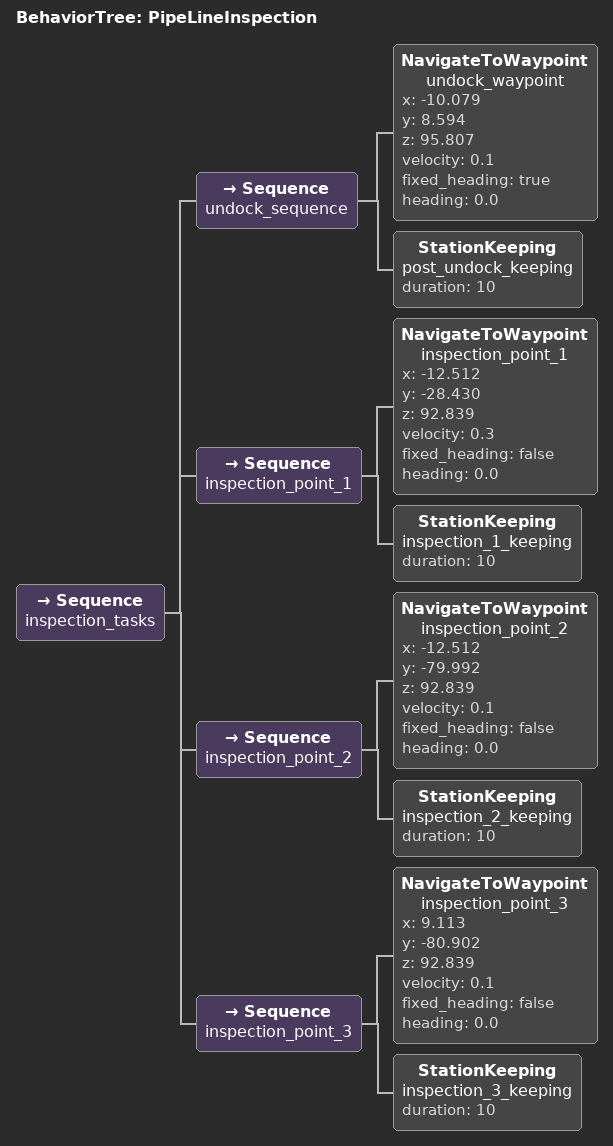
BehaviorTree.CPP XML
<?xml version="1.0" encoding="UTF-8"?>
<root BTCPP_format="4" main_tree_to_execute="MainTree">
    <BehaviorTree ID="PipeLineInspection">
        <Sequence name="inspection_tasks">
            <Sequence name="undock_sequence">
                <NavigateToWaypoint name="undock_waypoint"
                                  x="-10.079"
                                  y="8.594"
                                  z="95.807"
                                  velocity="0.1"
                                  fixed_heading="true"
                                  heading="0.0"/>
                <StationKeeping name="post_undock_keeping"
                              duration="10"/>
            </Sequence>
            <Sequence name="inspection_point_1">
                <NavigateToWaypoint name="inspection_point_1"
                                  x="-12.512"
                                  y="-28.430"
                                  z="92.839"
                                  velocity="0.3"
                                  fixed_heading="false"
                                  heading="0.0"/>
                <StationKeeping name="inspection_1_keeping"
                              duration="10"/>
            </Sequence>
            <Sequence name="inspection_point_2">
                <NavigateToWaypoint name="inspection_point_2"
                                  x="-12.512"
                                  y="-79.992"
                                  z="92.839"
                                  velocity="0.1"
                                  fixed_heading="false"
                                  heading="0.0"/>
                <StationKeeping name="inspection_2_keeping"
                              duration="10"/>
            </Sequence>
            <Sequence name="inspection_point_3">
                <NavigateToWaypoint name="inspection_point_3"
                                  x="9.113"
                                  y="-80.902"
                                  z="92.839"
                                  velocity="0.1"
                                  fixed_heading="false"
                                  heading="0.0"/>
                <StationKeeping name="inspection_3_keeping"
                              duration="10"/>
            </Sequence>
        </Sequence>
    </BehaviorTree>

</root>
